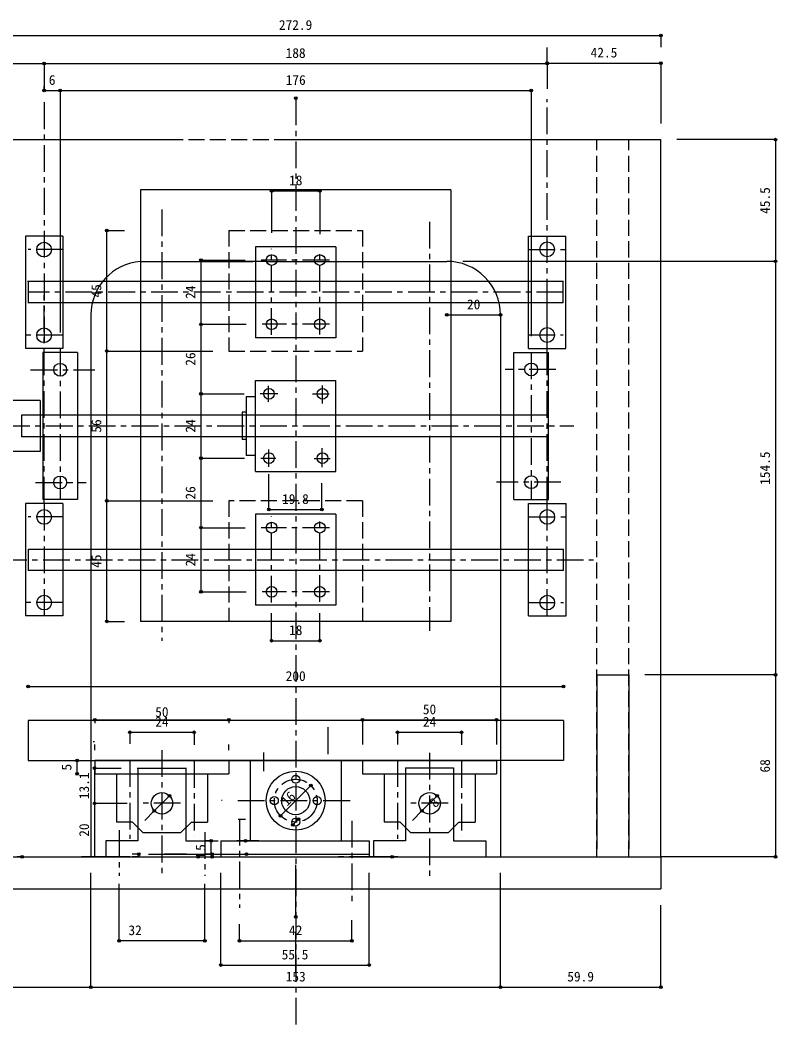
# Model space of a CAD drawing. Units: millimetres at full size, sheet at 1:2; some dimension numbers follow another scale. Extents: x -553 to 524, y -411 to 437.
# Drawn here: x -390.3 to -107.6, y -410.8 to -34.3 of the extents above; entities that cross this region are included whole.
import ezdxf
from ezdxf.enums import TextEntityAlignment as Align

# ---------------------------------------------------------------- set-up
doc = ezdxf.new("R2010")
doc.units = ezdxf.units.MM
doc.header["$LTSCALE"] = 2
doc.header["$PDMODE"] = 32
doc.header["$PDSIZE"] = 1
doc.linetypes.add('CHAIN1', pattern=[8, 5, -1, 1, -1])
doc.linetypes.add('DASHED3', pattern=[4, 3, -1])
for name, color, linetype in [('3-0_中心線1', 4, 'CHAIN1'), ('3-4_寸法線1', 4, 'Continuous'), ('3-5_レイヤ1', 7, 'Continuous'), ('3-6_レイヤ2', 5, 'Continuous')]:
    doc.layers.add(name, color=color, linetype=linetype)
doc.styles.add('ＭＳ ゴシック', font='')
doc.styles.get('ＭＳ ゴシック').set_extended_font_data('MS Gothic')

msp = doc.modelspace()

# ---------------------------------------------------------------- linework, layer by layer
at = {"layer": '3-0_中心線1'}
for p, q in [((-287.368, -63.553), (-287.368, -410.789)), ((-193.415, -156.895), (-193.415, -63.734)), ((-381.385, -64.955), (-381.385, -156.982)), ((-337.368, -105), (-337.368, -266.184)), ((-237.368, -109.605), (-237.368, -262.5)), ((-374.385, -120), (-387.385, -120)), ((-296.355, -151.863), (-296.355, -119.761)), ((-278.355, -151.658), (-278.355, -120.171)), ((-200.415, -119.895), (-186.415, -119.895)), ((-274.793, -123.901), (-300.228, -123.901)), ((-187.415, -135.895), (-387.385, -135.895)), ((-381.368, -214.895), (-381.368, -136.982)), ((-193.368, -214.913), (-193.368, -136.895)), ((-274.793, -147.901), (-299.921, -147.901)), ((-374.385, -152), (-388.385, -152)), ((-200.415, -151.895), (-187.415, -151.895)), ((-375.368, -156.982), (-375.368, -213.395)), ((-199.368, -158.395), (-199.368, -213.395)), ((-386.429, -164.895), (-362.372, -164.895)), ((-190.143, -164.774), (-209.103, -164.774)), ((-297.534, -176.877), (-297.534, -170.844)), ((-277.368, -177.501), (-277.368, -170.74)), ((-293.998, -173.86), (-300.655, -173.86)), ((-281.099, -173.895), (-274.857, -173.895)), ((-460.678, -185.895), (-183.516, -185.895)), ((-297.368, -201.218), (-297.368, -194.665)), ((-277.562, -194.249), (-277.562, -201.322)), ((-300.447, -197.895), (-294.83, -197.895)), ((-280.475, -197.994), (-274.441, -197.994)), ((-384.594, -207.015), (-365.634, -207.015)), ((-188.308, -206.895), (-212.365, -206.895)), ((-381.368, -214.895), (-381.368, -256.877)), ((-193.368, -256.895), (-193.368, -214.913)), ((-374.368, -219.895), (-387.368, -219.895)), ((-296.368, -251.856), (-296.368, -219.755)), ((-278.368, -251.651), (-278.368, -220.165)), ((-200.368, -219.895), (-186.368, -219.895)), ((-274.806, -223.895), (-300.242, -223.895)), ((-397.788, -235.895), (-176.135, -235.895)), ((-274.806, -247.895), (-299.934, -247.895)), ((-374.368, -251.895), (-388.368, -251.895)), ((-200.368, -251.895), (-187.368, -251.895)), ((-275.368, -298.489), (-275.368, -310.411)), ((-337.368, -306.975), (-337.368, -354.03)), ((-299.368, -307.935), (-299.368, -314.887)), ((-237.368, -308.029), (-237.368, -354.796)), ((-349.368, -310.682), (-349.368, -340.127)), ((-325.368, -311.094), (-325.368, -339.098)), ((-249.368, -310.682), (-249.368, -340.127)), ((-225.368, -311.094), (-225.368, -339.098)), ((-330.368, -326.895), (-344.368, -326.895)), ((-309.053, -325.895), (-266.248, -325.895)), ((-230.368, -326.895), (-244.368, -326.895)), ((-308.368, -332.67), (-308.368, -366.001)), ((-266.368, -333.405), (-266.368, -364.531)), ((-353.368, -336.895), (-353.368, -354.03)), ((-321.368, -337.631), (-321.368, -354.03)), ((-257.434, -346.895), (-271.434, -346.895))]:
    msp.add_line(p, q, dxfattribs=at)
msp.add_circle((-287.368, -325.895), 8, dxfattribs=at)
at = {"layer": '3-4_寸法線1', "color": 7}
for p, q in [((-423.868, -39.983), (-150.934, -39.983)), ((-423.868, -50.47), (-381.385, -50.47)), ((-381.385, -50.47), (-193.415, -50.47)), ((-193.415, -50.295), (-150.934, -50.295)), ((-381.385, -60.535), (-375.368, -60.535)), ((-375.368, -60.535), (-199.368, -60.535)), ((-108.102, -78.895), (-108.102, -124.395)), ((-357.935, -157.895), (-357.935, -112.895)), ((-322.757, -147.901), (-322.757, -123.901)), ((-108.102, -124.395), (-108.102, -278.895)), ((-230.868, -144.395), (-210.868, -144.395)), ((-322.757, -173.86), (-322.757, -147.901)), ((-357.935, -213.895), (-357.935, -157.895)), ((-322.757, -197.895), (-322.757, -173.86)), ((-322.757, -223.895), (-322.757, -197.895)), ((-357.935, -258.895), (-357.935, -213.895)), ((-297.368, -217.126), (-277.562, -217.126)), ((-322.757, -247.895), (-322.757, -223.895)), ((-296.368, -266.118), (-278.368, -266.118)), ((-108.102, -278.895), (-108.102, -346.895)), ((-387.368, -283.268), (-187.368, -283.268)), ((-362.368, -295.701), (-312.368, -295.701)), ((-369.073, -315.895), (-369.073, -310.895)), ((-362.498, -313.795), (-362.498, -326.895)), ((-281.712, -320.238), (-293.025, -331.552)), ((-362.498, -326.895), (-362.498, -346.895)), ((-286.308, -332.834), (-288.429, -334.955)), ((-346.029, -345.895), (-346.029, -346.895)), ((-321.368, -378.251), (-353.368, -378.251)), ((-308.368, -378.251), (-266.368, -378.251)), ((-423.868, -395.561), (-363.868, -395.561)), ((-363.868, -395.561), (-210.868, -395.561)), ((-210.868, -395.561), (-150.934, -395.561))]:
    msp.add_line(p, q, dxfattribs=at)
at = {"layer": '3-4_寸法線1'}
for p, q in [((-150.934, -39.983), (-150.934, -44.295)), ((-193.415, -50.295), (-193.415, -44.47)), ((-381.385, -50.47), (-381.385, -59.859)), ((-193.415, -50.47), (-193.415, -59.859)), ((-150.934, -50.295), (-150.934, -72.895)), ((-381.385, -60.535), (-381.385, -58.955)), ((-375.368, -60.535), (-375.368, -150.982)), ((-287.368, -63.375), (-287.368, -72.895)), ((-199.368, -60.535), (-199.368, -152.395)), ((-108.102, -78.895), (-144.934, -78.895)), ((-357.935, -112.895), (-351.368, -112.895)), ((-322.757, -123.901), (-306.228, -123.901)), ((-108.102, -124.395), (-224.929, -124.395)), ((-322.757, -147.901), (-305.921, -147.901)), ((-357.935, -157.895), (-318.368, -157.895)), ((-322.757, -173.86), (-306.655, -173.86)), ((-322.757, -197.895), (-306.447, -197.895)), ((-297.368, -217.126), (-297.368, -203.895)), ((-277.562, -217.126), (-277.562, -207.322)), ((-357.935, -213.895), (-318.368, -213.895)), ((-322.757, -223.895), (-306.242, -223.895)), ((-322.757, -247.895), (-305.934, -247.895)), ((-296.368, -266.118), (-296.368, -255.895)), ((-278.368, -266.118), (-278.368, -255.895)), ((-357.935, -258.895), (-351.368, -258.895)), ((-108.102, -278.895), (-156.868, -278.895)), ((-387.368, -283.268), (-387.368, -282.895)), ((-187.368, -283.268), (-187.368, -282.895)), ((-362.368, -295.701), (-362.368, -296.895)), ((-312.368, -295.701), (-312.368, -296.895)), ((-362.498, -303.895), (-363.073, -303.895)), ((-362.368, -306.997), (-362.368, -304.895)), ((-312.368, -306.997), (-312.368, -304.895)), ((-369.073, -310.895), (-368.368, -310.895)), ((-369.073, -315.895), (-368.368, -315.895)), ((-362.498, -313.795), (-352.57, -313.795)), ((-362.498, -313.795), (-352.57, -313.795)), ((-222.109, -315.895), (-215.368, -315.895)), ((-362.498, -326.895), (-350.368, -326.895)), ((-362.498, -326.895), (-350.368, -326.895)), ((-306.156, -332.895), (-308.868, -332.895)), ((-333.221, -345.895), (-336.434, -345.895)), ((-318.536, -345.895), (-320.941, -345.895)), ((-389.563, -346.895), (-391.434, -346.895)), ((-349.175, -346.895), (-367.434, -346.895)), ((-351.316, -346.895), (-348.434, -346.895)), ((-346.029, -346.895), (-348.434, -346.895)), ((-287.368, -369.342), (-287.368, -349.895)), ((-249.175, -346.895), (-267.434, -346.895)), ((-251.316, -346.895), (-248.434, -346.895)), ((-108.102, -346.895), (-144.934, -346.895)), ((-363.868, -395.561), (-363.868, -352.895)), ((-210.868, -395.561), (-210.868, -352.895)), ((-353.368, -378.251), (-353.368, -357.03)), ((-321.368, -378.251), (-321.368, -357.03)), ((-150.934, -395.561), (-150.934, -364.895)), ((-308.368, -378.251), (-308.368, -372.001)), ((-266.368, -378.251), (-266.368, -370.531))]:
    msp.add_line(p, q, dxfattribs=at)
at = {"layer": '3-4_寸法線1', "color": 7}
for points in [[(-334.54, -324.066), (-340.197, -329.723), (-343.732, -333.259)], [(-234.54, -324.066), (-240.197, -329.723), (-243.732, -333.259)]]:
    msp.add_lwpolyline(points, dxfattribs=at)
at = {"layer": '3-4_寸法線1'}
for p in [(-150.934, -39.983), (-381.385, -50.47), (-193.415, -50.295), (-193.415, -50.47), (-150.934, -50.295), (-381.385, -60.535), (-375.368, -60.535), (-199.368, -60.535), (-287.368, -63.375), (-108.102, -78.895), (-357.935, -112.895), (-322.757, -123.901), (-108.102, -124.395), (-230.868, -144.395), (-210.868, -144.395), (-322.757, -147.901), (-357.935, -157.895), (-322.757, -173.86), (-322.757, -197.895), (-357.935, -213.895), (-297.368, -217.126), (-322.757, -223.895), (-322.757, -247.895), (-357.935, -258.895), (-296.368, -266.118), (-278.368, -266.118), (-108.102, -278.895), (-387.368, -283.268), (-187.368, -283.268), (-362.368, -295.701), (-312.368, -295.701), (-369.073, -310.895), (-369.073, -315.895), (-362.498, -313.795), (-281.712, -320.238), (-334.54, -324.066), (-234.54, -324.066), (-362.498, -326.895), (-340.197, -329.723), (-293.025, -331.552), (-240.197, -329.723), (-288.429, -334.955), (-286.308, -332.834), (-306.156, -340.895), (-389.563, -346.895), (-323.823, -346.895), (-318.536, -345.895), (-318.536, -346.895), (-305.729, -345.895), (-251.316, -346.895), (-108.102, -346.895), (-287.368, -369.342), (-353.368, -378.251), (-321.368, -378.251), (-308.368, -378.251), (-266.368, -378.251), (-363.868, -395.561), (-210.868, -395.561), (-150.934, -395.561)]:
    msp.add_point(p, dxfattribs=at)
at = {"layer": '3-5_レイヤ1'}
for p, q in [((-423.868, -78.895), (-335.452, -78.895)), ((-150.934, -346.895), (-150.934, -78.895)), ((-345.368, -97.632), (-345.368, -258.895)), ((-229.368, -97.632), (-345.368, -97.632)), ((-229.368, -97.632), (-229.368, -121.674)), ((-296.355, -98.039), (-278.355, -98.039)), ((-229.368, -121.674), (-229.368, -258.895)), ((-345.368, -124.395), (-340.54, -124.395)), ((-345.364, -124.395), (-303.355, -124.395)), ((-345.218, -124.395), (-344.261, -124.395)), ((-298.386, -124.395), (-308.386, -124.395)), ((-298.386, -124.395), (-233.99, -124.395)), ((-276.386, -124.395), (-266.386, -124.395)), ((-233.99, -124.395), (-230.929, -124.395)), ((-363.868, -144.395), (-363.868, -346.895)), ((-210.868, -144.395), (-210.868, -346.895)), ((-229.368, -258.895), (-345.368, -258.895)), ((-174.868, -278.895), (-162.868, -278.895)), ((-174.868, -278.895), (-174.868, -343.895)), ((-162.868, -278.895), (-162.868, -343.895)), ((-262.368, -295.701), (-212.368, -295.701)), ((-349.368, -300.361), (-325.368, -300.361)), ((-249.368, -300.361), (-225.368, -300.361)), ((-312.368, -310.895), (-362.368, -310.895)), ((-312.368, -310.895), (-312.368, -315.895)), ((-262.368, -310.895), (-212.368, -310.895)), ((-262.368, -310.895), (-262.368, -315.895)), ((-212.368, -310.895), (-212.368, -315.895)), ((-320.368, -315.895), (-312.368, -315.895)), ((-262.368, -315.895), (-212.368, -315.895)), ((-318.963, -345.895), (-318.963, -340.895)), ((-315.368, -340.895), (-259.868, -340.895)), ((-315.368, -340.895), (-315.368, -346.895)), ((-259.868, -340.895), (-259.868, -346.895)), ((-342.434, -345.895), (-314.434, -345.895)), ((-315.368, -345.895), (-259.868, -345.895)), ((-423.868, -346.895), (-150.934, -346.895)), ((-150.934, -346.895), (-150.934, -358.895)), ((-315.368, -387.312), (-259.868, -387.312))]:
    msp.add_line(p, q, dxfattribs=at)
at = {"layer": '3-5_レイヤ1', "linetype": 'DASHED3'}
for p, q in [((-335.452, -78.895), (-293.452, -78.895)), ((-174.868, -346.895), (-174.868, -78.895)), ((-162.868, -346.895), (-162.868, -78.895)), ((-312.368, -112.895), (-312.368, -157.895)), ((-312.368, -112.895), (-262.368, -112.895)), ((-262.368, -112.895), (-262.368, -157.895)), ((-312.368, -157.895), (-262.368, -157.895)), ((-262.368, -213.895), (-312.368, -213.895)), ((-312.368, -213.895), (-312.368, -258.895)), ((-262.368, -213.895), (-262.368, -258.895))]:
    msp.add_line(p, q, dxfattribs=at)
at = {"layer": '3-5_レイヤ1', "color": 4}
for p, q in [((-296.355, -98.039), (-296.355, -113.761)), ((-278.355, -98.039), (-278.355, -114.171)), ((-262.368, -295.701), (-262.368, -304.895)), ((-212.368, -295.701), (-212.368, -304.895)), ((-349.368, -300.361), (-349.368, -304.682)), ((-325.368, -300.361), (-325.368, -305.094)), ((-249.368, -300.361), (-249.368, -304.895)), ((-225.368, -300.361), (-225.368, -305.094)), ((-314.845, -325.895), (-315.053, -325.895)), ((-318.963, -340.895), (-321.368, -340.895)), ((-301.09, -340.895), (-309.368, -340.895)), ((-346.029, -345.895), (-348.434, -345.895)), ((-328.156, -345.895), (-336.434, -345.895)), ((-125.27, -346.895), (-150.934, -346.895)), ((-315.368, -387.312), (-315.368, -352.895)), ((-259.868, -387.312), (-259.868, -352.895)), ((-287.368, -390.313), (-287.368, -375.342))]:
    msp.add_line(p, q, dxfattribs=at)
at = {"layer": '3-5_レイヤ1'}
for points in [[(-293.452, -78.895), (-177.934, -78.895), (-150.934, -78.895)], [(-362.368, -310.895), (-362.368, -315.895), (-320.368, -315.895)], [(-423.868, -346.895), (-423.868, -358.895), (-150.934, -358.895)]]:
    msp.add_lwpolyline(points, dxfattribs=at)
for centre, radius in [((-381.385, -120), 2.75), ((-193.415, -119.895), 2.75), ((-296.355, -123.901), 2), ((-278.355, -123.901), 2), ((-296.355, -147.901), 2), ((-278.355, -147.901), 2), ((-381.385, -152), 2.75), ((-193.415, -151.895), 2.75), ((-375.368, -164.895), 2.4), ((-199.368, -164.774), 2.4), ((-297.368, -173.895), 2), ((-297.368, -173.895), 2), ((-277.368, -173.895), 2), ((-277.368, -173.895), 2), ((-297.368, -197.895), 2), ((-297.368, -197.895), 2), ((-277.368, -197.895), 2), ((-277.368, -197.895), 2), ((-375.368, -207.015), 2.4), ((-199.368, -206.895), 2.4), ((-381.368, -219.895), 2.75), ((-193.368, -219.895), 2.75), ((-296.368, -223.895), 2), ((-278.368, -223.895), 2), ((-296.368, -247.895), 2), ((-278.368, -247.895), 2), ((-381.368, -251.895), 2.75), ((-193.368, -251.895), 2.75)]:
    msp.add_circle(centre, radius, dxfattribs=at)
for centre, start, end in [((-343.868, -144.395), 94.28915, 180), ((-230.868, -144.395), 0, 90.17473)]:
    msp.add_arc(centre, 20, start, end, dxfattribs=at)
at = {"layer": '3-5_レイヤ1', "color": 4}
for p in [(-296.355, -98.039), (-278.355, -98.039), (-262.368, -295.701), (-212.368, -295.701), (-349.368, -300.361), (-325.368, -300.361), (-249.368, -300.361), (-225.368, -300.361), (-318.963, -340.895), (-346.029, -345.895), (-315.368, -387.312), (-259.868, -387.312)]:
    msp.add_point(p, dxfattribs=at)
at = {"layer": '3-6_レイヤ2'}
for p, q in [((-388.385, -115), (-388.385, -156.982)), ((-374.385, -115), (-388.385, -115)), ((-374.385, -115), (-374.385, -156.982)), ((-186.415, -156.895), (-186.415, -114.913)), ((-302.355, -118.901), (-302.355, -152.901)), ((-272.355, -118.901), (-302.355, -118.901)), ((-187.368, -131.895), (-387.525, -131.895)), ((-387.385, -132), (-387.385, -140)), ((-187.415, -139.895), (-187.415, -131.895)), ((-187.415, -139.895), (-387.385, -139.895)), ((-374.385, -156.982), (-388.385, -156.982)), ((-200.415, -156.895), (-186.415, -156.895)), ((-381.868, -158.395), (-381.868, -213.395)), ((-368.868, -158.395), (-381.868, -158.395)), ((-205.868, -158.395), (-192.868, -158.395)), ((-205.868, -213.395), (-205.868, -158.395)), ((-192.868, -213.395), (-192.868, -158.395)), ((-302.368, -168.895), (-272.368, -168.895)), ((-302.368, -202.895), (-302.368, -168.895)), ((-272.368, -202.895), (-272.368, -168.895)), ((-382.868, -176.395), (-407.868, -176.395)), ((-305.868, -174.895), (-305.868, -196.895)), ((-305.868, -174.895), (-302.368, -174.895)), ((-389.868, -181.895), (-389.868, -189.895)), ((-192.868, -181.895), (-389.868, -181.895)), ((-307.368, -180.795), (-307.368, -190.995)), ((-305.868, -180.795), (-307.368, -180.795)), ((-192.868, -189.895), (-389.868, -189.895)), ((-305.868, -190.995), (-307.368, -190.995)), ((-302.368, -196.895), (-305.868, -196.895)), ((-205.868, -213.395), (-192.868, -213.395)), ((-388.368, -214.895), (-388.368, -256.877)), ((-374.368, -214.895), (-388.368, -214.895)), ((-374.368, -214.895), (-374.368, -256.877)), ((-200.368, -256.895), (-200.368, -214.913)), ((-200.368, -214.913), (-186.368, -214.913)), ((-186.368, -256.895), (-186.368, -214.913)), ((-302.368, -218.895), (-302.368, -252.895)), ((-272.368, -218.895), (-302.368, -218.895)), ((-387.368, -231.895), (-187.368, -231.895)), ((-387.368, -231.895), (-387.368, -239.895)), ((-187.368, -239.895), (-187.368, -231.895)), ((-187.368, -239.895), (-387.368, -239.895)), ((-374.368, -256.877), (-388.368, -256.877)), ((-200.368, -256.895), (-186.368, -256.895)), ((-387.368, -295.895), (-387.368, -310.895)), ((-187.368, -295.895), (-387.368, -295.895)), ((-387.368, -310.895), (-219.375, -310.895)), ((-270.368, -310.895), (-270.368, -340.895)), ((-354.368, -315.895), (-354.368, -333.895)), ((-354.368, -315.895), (-320.368, -315.895)), ((-346.57, -313.795), (-328.482, -313.795)), ((-346.368, -313.65), (-346.368, -340.895)), ((-328.368, -313.65), (-328.368, -340.895)), ((-320.368, -315.895), (-320.368, -333.895)), ((-254.368, -315.895), (-254.368, -333.895)), ((-254.368, -315.895), (-220.368, -315.895)), ((-246.368, -313.65), (-246.368, -340.895)), ((-220.368, -315.895), (-220.368, -333.895)), ((-348.368, -333.895), (-354.368, -333.895)), ((-344.368, -337.895), (-348.368, -333.895)), ((-248.368, -333.895), (-254.368, -333.895)), ((-244.368, -337.895), (-248.368, -333.895)), ((-230.368, -337.895), (-226.368, -333.895)), ((-226.368, -333.895), (-220.368, -333.895)), ((-330.368, -337.895), (-344.368, -337.895)), ((-230.368, -337.895), (-244.368, -337.895)), ((-328.368, -340.895), (-316.386, -340.895)), ((-258.368, -340.895), (-258.368, -346.895)), ((-246.368, -340.895), (-258.368, -340.895)), ((-228.368, -340.895), (-216.386, -340.895)), ((-216.368, -340.895), (-216.368, -346.895))]:
    msp.add_line(p, q, dxfattribs=at)
for points in [[(-200.415, -156.895), (-200.415, -114.913), (-186.415, -114.913)], [(-272.355, -118.901), (-272.355, -152.901), (-302.355, -152.901)], [(-368.868, -158.395), (-368.868, -213.395), (-381.868, -213.395)], [(-302.368, -202.895), (-272.368, -202.895), (-272.368, -168.895)], [(-382.868, -176.395), (-382.868, -195.395), (-407.868, -195.395)], [(-272.368, -218.895), (-272.368, -252.895), (-302.368, -252.895)], [(-187.368, -295.895), (-187.368, -310.895), (-355.368, -310.895)], [(-304.368, -310.895), (-304.368, -340.895), (-270.368, -340.895)], [(-246.368, -313.65), (-228.368, -313.65), (-228.368, -340.895)], [(-330.368, -337.895), (-326.368, -333.895), (-320.368, -333.895)], [(-346.368, -340.895), (-358.368, -340.895), (-358.368, -346.895)]]:
    msp.add_lwpolyline(points, dxfattribs=at)
for centre, radius in [((-287.368, -325.895), 11), ((-287.368, -317.895), 1.5), ((-337.368, -326.895), 4), ((-287.368, -325.895), 5.25), ((-237.368, -326.895), 4), ((-295.368, -325.895), 1.5), ((-279.368, -325.895), 1.5), ((-287.368, -333.895), 1.5)]:
    msp.add_circle(centre, radius, dxfattribs=at)
msp.add_point((-277.562, -217.126), dxfattribs=at)

# ---------------------------------------------------------------- texts
at = {"layer": '3-4_寸法線1', "style": 'ＭＳ ゴシック'}
for s, p in [('272.9', (-293.651, -38.983)), ('188', (-291.15, -49.47)), ('42.5', (-177.175, -49.295)), ('6', (-379.627, -59.535)), ('176', (-291.118, -59.535)), ('20', (-223.368, -143.395)), ('19.8', (-292.465, -216.126)), ('18', (-289.868, -265.118)), ('200', (-291.118, -282.268)), ('50', (-339.868, -295.701)), ('32', (-349.868, -377.251)), ('42', (-289.868, -377.251)), ('153', (-291.118, -394.561)), ('59.9', (-185.901, -394.561))]:
    msp.add_text(s, height=3.666, dxfattribs=at).set_placement(p, align=Align.BOTTOM_LEFT)
for s, rotation, p in [('45.5', 90, (-109.102, -106.645)), ('45', 90, (-358.935, -137.895)), ('24', 90, (-323.757, -138.401)), ('26', 90, (-323.757, -163.381)), ('56', 90, (-358.935, -188.395)), ('24', 90, (-323.757, -188.378)), ('154.5', 90, (-109.102, -207.895)), ('26', 90, (-323.757, -213.395)), ('45', 90, (-358.935, -238.895)), ('24', 90, (-323.757, -238.395)), ('5', 90, (-370.073, -314.645)), ('68', 90, (-109.102, -315.395)), ('13.1', 90, (-363.498, -325.345)), ('16', 45, (-289.843, -328.955)), ('8', 45, (-234.439, -329.552)), ('20', 90, (-363.498, -339.395)), ('1', 90, (-319.963, -347.645))]:
    msp.add_text(s, height=3.666, rotation=rotation, dxfattribs=at).set_placement(p, align=Align.BOTTOM_LEFT)
at = {"layer": '3-5_レイヤ1', "color": 4, "style": 'ＭＳ ゴシック'}
for s, p in [('18', (-289.855, -97.039)), ('50', (-239.868, -294.701)), ('24', (-339.868, -299.361)), ('24', (-239.868, -299.361)), ('55.5', (-292.618, -386.312))]:
    msp.add_text(s, height=3.666, dxfattribs=at).set_placement(p, align=Align.BOTTOM_LEFT)
msp.add_text('5', height=3.666, rotation=90, dxfattribs=at).set_placement((-319.963, -344.645), align=Align.BOTTOM_LEFT)

doc.saveas('drawing.dxf')
